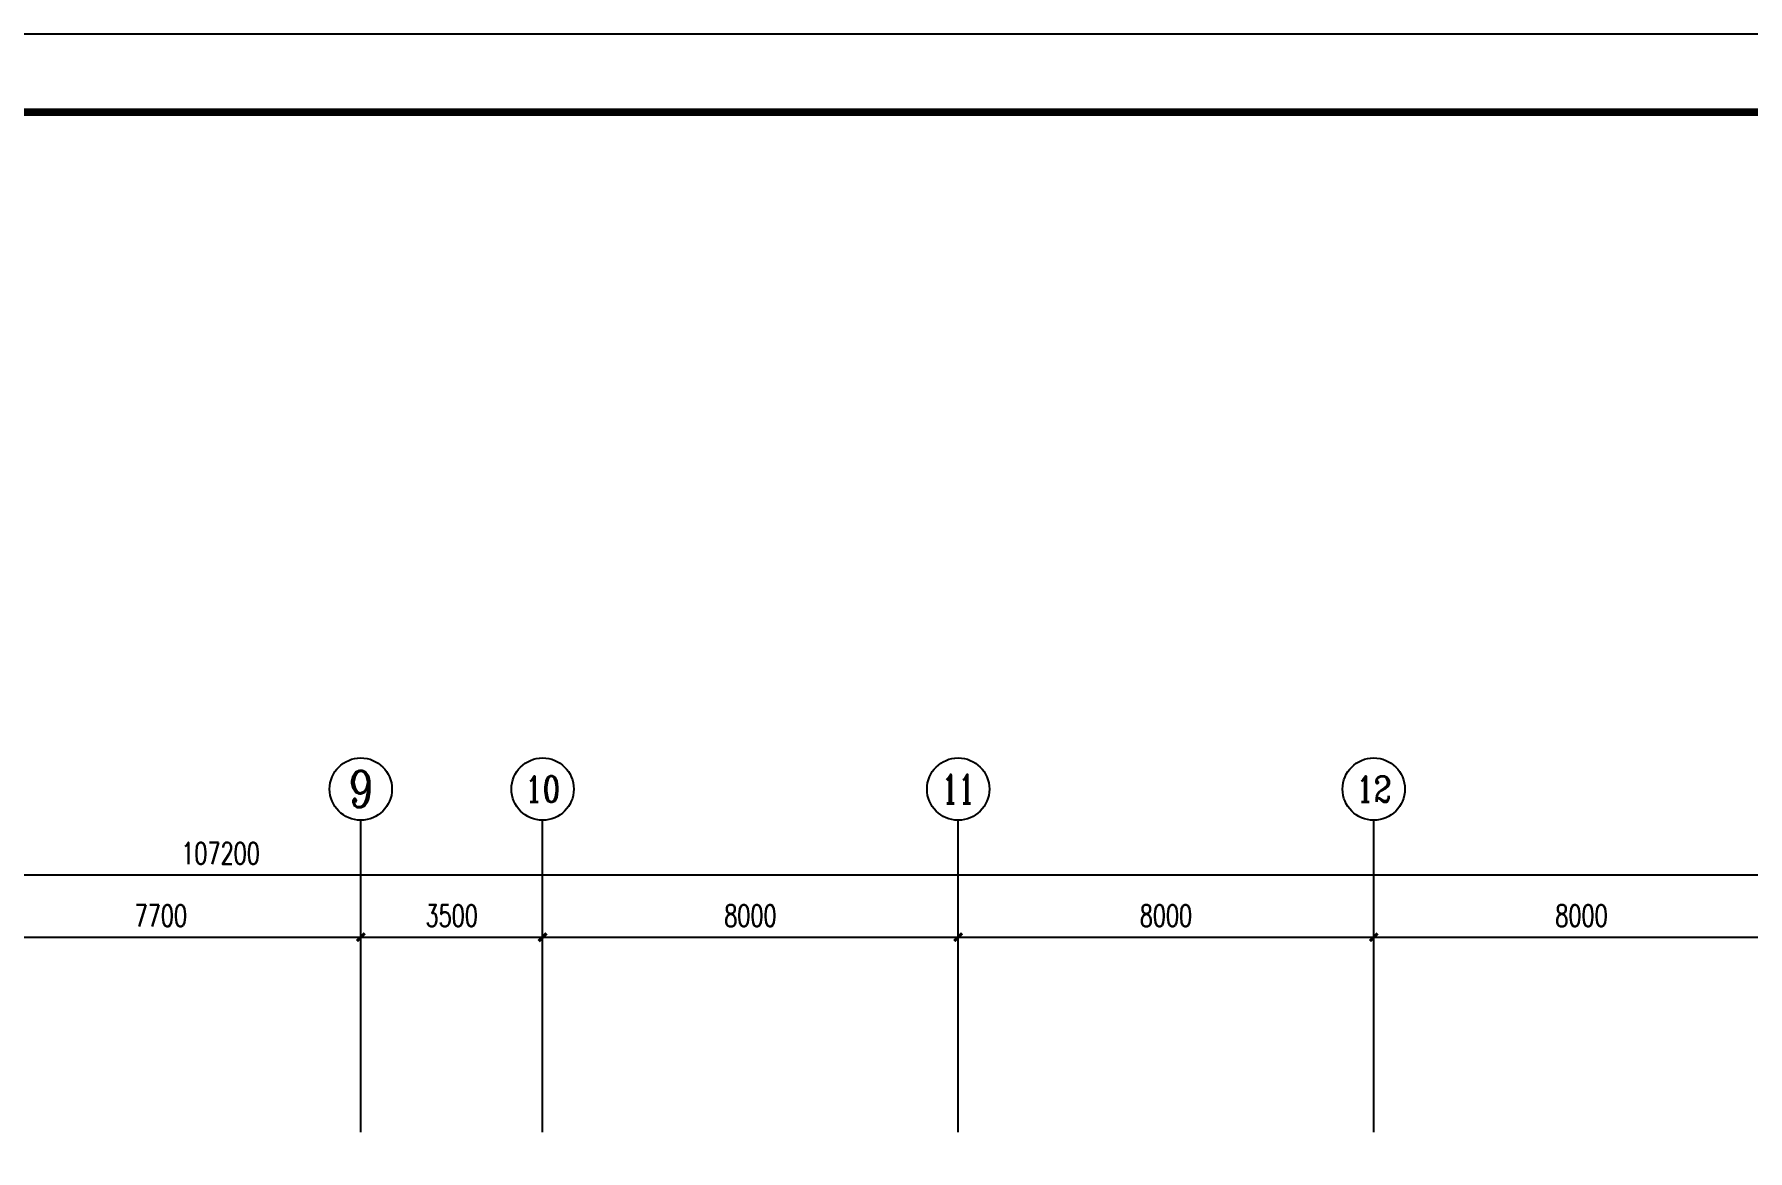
# Model space of a CAD drawing. Extents: x 1725663 to 4653551, y -550461 to 248782.
# Drawn here: x 2336157 to 2369143, y -306113 to -284628 of the extents above; entities that cross this region are included whole.
import ezdxf
from ezdxf.enums import TextEntityAlignment as Align

# ---------------------------------------------------------------- set-up
doc = ezdxf.new("R2010")
doc.units = 0
doc.header["$LTSCALE"] = 1000
for name, color, linetype in [('0-底图', 7, 'Continuous'), ('AXIS', 3, 'Continuous'), ('AXIS_TEXT', 7, 'Continuous'), ('BTTK', 7, 'Continuous'), ('PUB_TITLE', 4, 'Continuous')]:
    doc.layers.add(name, color=color, linetype=linetype)
doc.styles.add('_TCH_AXIS', font='COMPLEX', dxfattribs={"bigfont": 'GBCBIG'})
doc.styles.add('A_DIM_T3', font='SIMPLEX', dxfattribs={"width": 0.7, "bigfont": 'HZ'})
doc.styles.add('COMPLEX', font='COMPLEX')
doc.styles.add('HZ(TK)', font='geniso.shx', dxfattribs={"width": 0.9, "bigfont": 'hztxt.shx'})
doc.dimstyles.new('_TCH_ARCH&&150', dxfattribs={"dimtxt": 420, "dimasz": 150, "dimexe": 375, "dimexo": 450, "dimgap": 202.5, "dimtad": 1, "dimdec": 0, "dimzin": 0, "dimdsep": 46, "dimtxsty": 'A_DIM_T3', "dimblk": 'ARCHTICK', "dimcen": 0.09, "dimclrt": 7, "dimazin": 2, "dimtfac": 1, "dimtdec": 0, "dimtix": 1, "dimtmove": 2, "dimatfit": 3, "dimfxl": 150, "dimtolj": 1, "dimtzin": 0, "dimarcsym": 0})

# ---------------------------------------------------------------- blocks, each defined once
blk = doc.blocks.new('vhtemplate_2020年新竖式图框_A0')
at = {"layer": 'PUB_TITLE', "color": 7}
blk.add_lwpolyline([(0, 0), (1189, 0), (1189, 841), (0, 841)], close=True, dxfattribs=at)
at = {"layer": 'PUB_TITLE', "const_width": 1}
blk.add_lwpolyline([(25, 10), (1179, 10), (1179, 831), (25, 831)], close=True, dxfattribs=at)
at = {"layer": 'BTTK', "color": 4, "style": 'HZ(TK)', "width": 0.9}
for tag, p in [('合作单位', (1144, 743.5)), ('建设单位', (1144, 209.5)), ('工程名称', (1144, 176.5)), ('子项名称', (1154, 160)), ('图纸名称', (1144, 141))]:
    blk.add_attdef(tag, text='', height=3.5, dxfattribs=at).set_placement(p, align=Align.MIDDLE_CENTER)
for tag, p in [('注册证书号', (1156.5, 309.01)), ('注册印章号', (1156.5, 301.01)), ('设计号', (1154, 193)), ('图别', (1137.75, 34)), ('图号', (1170.25, 34)), ('版本号', (1137.75, 26)), ('日期', (1170.25, 26))]:
    blk.add_attdef(tag, text='', height=3.5, dxfattribs=at).set_placement(p, align=Align.MIDDLE)
blk = doc.blocks.new('_ArchTick')
at = {"color": 0, "linetype": 'ByBlock', "const_width": 0.4}
blk.add_lwpolyline([(-0.5, -0.5), (0.5, 0.5)], dxfattribs=at)
blk = doc.blocks.new('*D771')
at = {"layer": 'AXIS', "color": 0, "lineweight": -2, "transparency": 16777216}
for p, q in [((1497007, -224171), (1497007, -219296)), ((1604207, -224171), (1604207, -219296)), ((1497007, -219671), (1604207, -219671))]:
    blk.add_line(p, q, dxfattribs=at)
at = {"layer": 'Defpoints', "color": 0, "transparency": 16777216}
for p in [(1604207, -219671), (1497007, -224621), (1604207, -224621)]:
    blk.add_point(p, dxfattribs=at)
at = {"layer": 'AXIS', "color": 0, "lineweight": -2, "transparency": 16777216, "xscale": 150, "yscale": 150, "zscale": 150, "rotation": 180}
blk.add_blockref('_ArchTick', (1497007, -219671), dxfattribs=at)
at = {"layer": 'AXIS', "color": 0, "lineweight": -2, "transparency": 16777216, "xscale": 150, "yscale": 150, "zscale": 150}
blk.add_blockref('_ArchTick', (1604207, -219671), dxfattribs=at)
at = {"layer": 'AXIS', "color": 7, "transparency": 16777216, "insert": (1550607, -219258), "char_height": 420, "attachment_point": 5, "style": 'A_DIM_T3'}
blk.add_mtext('\\A1;107200', dxfattribs=at)
blk = doc.blocks.new('*D780')
at = {"layer": 'AXIS', "color": 0, "lineweight": -2, "transparency": 16777216}
for p, q in [((1545607, -224171), (1545607, -220496)), ((1553307, -224171), (1553307, -220496)), ((1545607, -220871), (1553307, -220871))]:
    blk.add_line(p, q, dxfattribs=at)
at = {"layer": 'Defpoints', "color": 0, "transparency": 16777216}
for p in [(1553307, -220871), (1545607, -224621), (1553307, -224621)]:
    blk.add_point(p, dxfattribs=at)
at = {"layer": 'AXIS', "color": 0, "lineweight": -2, "transparency": 16777216, "xscale": 150, "yscale": 150, "zscale": 150, "rotation": 180}
blk.add_blockref('_ArchTick', (1545607, -220871), dxfattribs=at)
at = {"layer": 'AXIS', "color": 0, "lineweight": -2, "transparency": 16777216, "xscale": 150, "yscale": 150, "zscale": 150}
blk.add_blockref('_ArchTick', (1553307, -220871), dxfattribs=at)
at = {"layer": 'AXIS', "color": 7, "transparency": 16777216, "insert": (1549457, -220458), "char_height": 420, "attachment_point": 5, "style": 'A_DIM_T3'}
blk.add_mtext('\\A1;7700', dxfattribs=at)
blk = doc.blocks.new('*D781')
at = {"layer": 'AXIS', "color": 0, "lineweight": -2, "transparency": 16777216}
for p, q in [((1553307, -224171), (1553307, -220496)), ((1556807, -224171), (1556807, -220496)), ((1553307, -220871), (1556807, -220871))]:
    blk.add_line(p, q, dxfattribs=at)
at = {"layer": 'Defpoints', "color": 0, "transparency": 16777216}
for p in [(1556807, -220871), (1553307, -224621), (1556807, -224621)]:
    blk.add_point(p, dxfattribs=at)
at = {"layer": 'AXIS', "color": 0, "lineweight": -2, "transparency": 16777216, "xscale": 150, "yscale": 150, "zscale": 150, "rotation": 180}
blk.add_blockref('_ArchTick', (1553307, -220871), dxfattribs=at)
at = {"layer": 'AXIS', "color": 0, "lineweight": -2, "transparency": 16777216, "xscale": 150, "yscale": 150, "zscale": 150}
blk.add_blockref('_ArchTick', (1556807, -220871), dxfattribs=at)
at = {"layer": 'AXIS', "color": 7, "transparency": 16777216, "insert": (1555057, -220458), "char_height": 420, "attachment_point": 5, "style": 'A_DIM_T3'}
blk.add_mtext('\\A1;3500', dxfattribs=at)
blk = doc.blocks.new('*D782')
at = {"layer": 'AXIS', "color": 0, "lineweight": -2, "transparency": 16777216}
for p, q in [((1556807, -224171), (1556807, -220496)), ((1564807, -224171), (1564807, -220496)), ((1556807, -220871), (1564807, -220871))]:
    blk.add_line(p, q, dxfattribs=at)
at = {"layer": 'Defpoints', "color": 0, "transparency": 16777216}
for p in [(1564807, -220871), (1556807, -224621), (1564807, -224621)]:
    blk.add_point(p, dxfattribs=at)
at = {"layer": 'AXIS', "color": 0, "lineweight": -2, "transparency": 16777216, "xscale": 150, "yscale": 150, "zscale": 150, "rotation": 180}
blk.add_blockref('_ArchTick', (1556807, -220871), dxfattribs=at)
at = {"layer": 'AXIS', "color": 0, "lineweight": -2, "transparency": 16777216, "xscale": 150, "yscale": 150, "zscale": 150}
blk.add_blockref('_ArchTick', (1564807, -220871), dxfattribs=at)
at = {"layer": 'AXIS', "color": 7, "transparency": 16777216, "insert": (1560807, -220458), "char_height": 420, "attachment_point": 5, "style": 'A_DIM_T3'}
blk.add_mtext('\\A1;8000', dxfattribs=at)
blk = doc.blocks.new('*D783')
at = {"layer": 'AXIS', "color": 0, "lineweight": -2, "transparency": 16777216}
for p, q in [((1564807, -224171), (1564807, -220496)), ((1572807, -224171), (1572807, -220496)), ((1564807, -220871), (1572807, -220871))]:
    blk.add_line(p, q, dxfattribs=at)
at = {"layer": 'Defpoints', "color": 0, "transparency": 16777216}
for p in [(1572807, -220871), (1564807, -224621), (1572807, -224621)]:
    blk.add_point(p, dxfattribs=at)
at = {"layer": 'AXIS', "color": 0, "lineweight": -2, "transparency": 16777216, "xscale": 150, "yscale": 150, "zscale": 150, "rotation": 180}
blk.add_blockref('_ArchTick', (1564807, -220871), dxfattribs=at)
at = {"layer": 'AXIS', "color": 0, "lineweight": -2, "transparency": 16777216, "xscale": 150, "yscale": 150, "zscale": 150}
blk.add_blockref('_ArchTick', (1572807, -220871), dxfattribs=at)
at = {"layer": 'AXIS', "color": 7, "transparency": 16777216, "insert": (1568807, -220458), "char_height": 420, "attachment_point": 5, "style": 'A_DIM_T3'}
blk.add_mtext('\\A1;8000', dxfattribs=at)
blk = doc.blocks.new('*D784')
at = {"layer": 'AXIS', "color": 0, "lineweight": -2, "transparency": 16777216}
for p, q in [((1572807, -224171), (1572807, -220496)), ((1580807, -224171), (1580807, -220496)), ((1572807, -220871), (1580807, -220871))]:
    blk.add_line(p, q, dxfattribs=at)
at = {"layer": 'Defpoints', "color": 0, "transparency": 16777216}
for p in [(1580807, -220871), (1572807, -224621), (1580807, -224621)]:
    blk.add_point(p, dxfattribs=at)
at = {"layer": 'AXIS', "color": 0, "lineweight": -2, "transparency": 16777216, "xscale": 150, "yscale": 150, "zscale": 150, "rotation": 180}
blk.add_blockref('_ArchTick', (1572807, -220871), dxfattribs=at)
at = {"layer": 'AXIS', "color": 0, "lineweight": -2, "transparency": 16777216, "xscale": 150, "yscale": 150, "zscale": 150}
blk.add_blockref('_ArchTick', (1580807, -220871), dxfattribs=at)
at = {"layer": 'AXIS', "color": 7, "transparency": 16777216, "insert": (1576807, -220458), "char_height": 420, "attachment_point": 5, "style": 'A_DIM_T3'}
blk.add_mtext('\\A1;8000', dxfattribs=at)
blk = doc.blocks.new('_AXISO')
blk.add_circle((0, 0), 0.5)
at = {"layer": 'AXIS_TEXT', "style": 'COMPLEX', "width": 1.041667}
blk.add_attdef('A', text='', height=0.56, dxfattribs=at).set_placement((-0.25, -0.28), (0.25, -0.28), align=Align.FIT)
blk = doc.blocks.new('ugjhk')
at = {"layer": 'AXIS'}
for p, q in [((1553307, -224620.8), (1553307, -218620.8)), ((1556807, -224620.8), (1556807, -218620.8)), ((1564807, -224620.8), (1564807, -218620.8)), ((1572807, -224620.8), (1572807, -218620.8))]:
    blk.add_line(p, q, dxfattribs=at)
ref = blk.add_blockref('_AXISO', (1553307, -218020.8), dxfattribs=dict(at, xscale=1200, yscale=1200, zscale=1200))
ref.add_attrib('A', '9', dxfattribs={"layer": 'AXIS_TEXT', "height": 698.9, "style": '_TCH_AXIS'}).set_placement((1553074, -218370.3), (1553540, -218370.3), align=Align.FIT)
ref = blk.add_blockref('_AXISO', (1556807, -218020.8), dxfattribs=dict(at, xscale=1200, yscale=1200, zscale=1200))
ref.add_attrib('A', '10', dxfattribs={"layer": 'AXIS_TEXT', "height": 492.67, "style": '_TCH_AXIS'}).set_placement((1556466.8, -218267.1), (1557147.2, -218267.1), align=Align.FIT)
ref = blk.add_blockref('_AXISO', (1564807, -218020.8), dxfattribs=dict(at, xscale=1200, yscale=1200, zscale=1200))
ref.add_attrib('A', '11', dxfattribs={"layer": 'AXIS_TEXT', "height": 553.14, "style": '_TCH_AXIS'}).set_placement((1564490.9, -218297.4), (1565123.1, -218297.4), align=Align.FIT)
ref = blk.add_blockref('_AXISO', (1572807, -218020.8), dxfattribs=dict(at, xscale=1200, yscale=1200, zscale=1200))
ref.add_attrib('A', '12', dxfattribs={"layer": 'AXIS_TEXT', "height": 492.67, "style": '_TCH_AXIS'}).set_placement((1572466.8, -218267.1), (1573147.2, -218267.1), align=Align.FIT)
for p1, p2, distance, picture, middle in [((1497007, -224620.8), (1604207, -224620.8), 4950, '*D771', (1550607, -219258.3)), ((1545607, -224620.8), (1553307, -224620.8), 3750, '*D780', (1549457, -220458.3)), ((1553307, -224620.8), (1556807, -224620.8), 3750, '*D781', (1555057, -220458.3)), ((1556807, -224620.8), (1564807, -224620.8), 3750, '*D782', (1560807, -220458.3)), ((1564807, -224620.8), (1572807, -224620.8), 3750, '*D783', (1568807, -220458.3)), ((1572807, -224620.8), (1580807, -224620.8), 3750, '*D784', (1576807, -220458.3))]:
    dim = blk.add_aligned_dim(p1=p1, p2=p2, distance=distance, dimstyle='_TCH_ARCH&&150', dxfattribs=at)
    dim.commit()
    dim.dimension.update_dxf_attribs({"geometry": picture, "text_midpoint": middle})

msp = doc.modelspace()

# ---------------------------------------------------------------- block references
at = {"layer": '0-底图', "xscale": 150, "yscale": 150, "zscale": 150}
msp.add_blockref('vhtemplate_2020年新竖式图框_A0', (2257784, -410778), dxfattribs=at)
at = {"layer": '0-底图'}
msp.add_blockref('ugjhk', (789136, -81133), dxfattribs=at)

doc.saveas('drawing.dxf')
